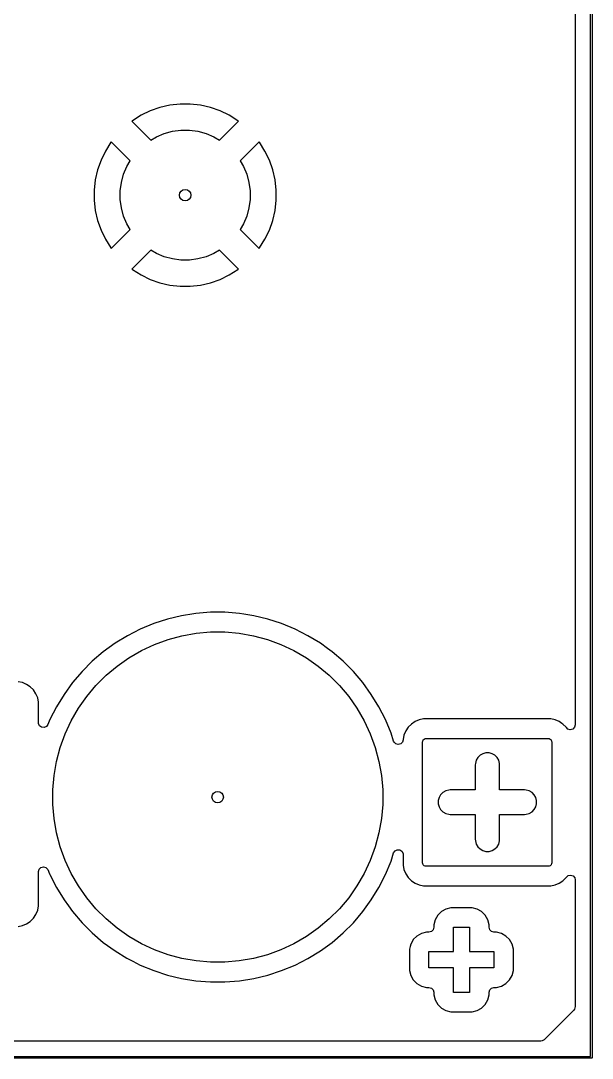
# Model space of a CAD drawing. Extents: x 2.78 to 5.89, y -4.63 to -2.07.
# Drawn here: x 5.198 to 5.89, y -4.629 to -3.374 of the extents above; entities that cross this region are included whole.
import ezdxf

# ---------------------------------------------------------------- set-up
doc = ezdxf.new("R2010")
doc.units = 0
doc.header["$MEASUREMENT"] = 0
doc.layers.add('BLACK', color=7, linetype='CONTINUOUS')

msp = doc.modelspace()

# ---------------------------------------------------------------- linework, layer by layer
at = {"layer": 'BLACK', "linetype": 'CONTINUOUS'}
for p, q in [((5.8883, -4.627), (5.8883, -2.0699)), ((5.8903, -2.0689), (5.8903, -4.628)), ((5.8696, -2.1304), (5.8696, -4.2257)), ((5.3787, -3.4758), (5.3666, -3.4786)), ((5.391, -3.4745), (5.3787, -3.4758)), ((5.4034, -3.4745), (5.391, -3.4745)), ((5.4157, -3.4758), (5.4034, -3.4745)), ((5.4277, -3.4786), (5.4157, -3.4758)), ((5.3438, -3.4881), (5.3333, -3.4946)), ((5.3549, -3.4827), (5.3438, -3.4881)), ((5.3438, -3.4881), (5.3438, -3.4881)), ((5.3666, -3.4786), (5.3549, -3.4827)), ((5.3549, -3.4827), (5.3549, -3.4827)), ((5.3666, -3.4786), (5.3666, -3.4786)), ((5.4394, -3.4827), (5.4277, -3.4786)), ((5.4277, -3.4786), (5.4277, -3.4786)), ((5.4506, -3.4881), (5.4394, -3.4827)), ((5.4394, -3.4827), (5.4394, -3.4827)), ((5.4611, -3.4946), (5.4506, -3.4881)), ((5.3333, -3.4946), (5.3327, -3.4951)), ((5.3327, -3.4951), (5.3555, -3.518)), ((5.3333, -3.4946), (5.3333, -3.4946)), ((5.4388, -3.518), (5.4617, -3.4951)), ((5.4617, -3.4951), (5.4611, -3.4946)), ((5.4617, -3.4951), (5.4617, -3.4951)), ((5.3555, -3.518), (5.3624, -3.5141)), ((5.3624, -3.5141), (5.3719, -3.5101)), ((5.3719, -3.5101), (5.3818, -3.5075)), ((5.3818, -3.5075), (5.392, -3.5061)), ((5.392, -3.5061), (5.4023, -3.5061)), ((5.4023, -3.5061), (5.4125, -3.5075)), ((5.4125, -3.5075), (5.4225, -3.5101)), ((5.4225, -3.5101), (5.432, -3.5141)), ((5.432, -3.5141), (5.4388, -3.518)), ((5.3071, -3.5208), (5.3005, -3.5313)), ((5.3076, -3.5202), (5.3071, -3.5208)), ((5.3071, -3.5208), (5.3071, -3.5208)), ((5.3305, -3.5431), (5.3076, -3.5202)), ((5.4867, -3.5202), (5.4639, -3.5431)), ((5.4872, -3.5208), (5.4867, -3.5202)), ((5.4938, -3.5313), (5.4872, -3.5208)), ((5.3005, -3.5313), (5.2952, -3.5424)), ((5.3005, -3.5313), (5.3005, -3.5313)), ((5.4992, -3.5424), (5.4938, -3.5313)), ((5.2952, -3.5424), (5.2911, -3.5541)), ((5.2952, -3.5424), (5.2952, -3.5424)), ((5.3226, -3.5594), (5.3266, -3.5499)), ((5.3266, -3.5499), (5.3305, -3.5431)), ((5.4639, -3.5431), (5.4678, -3.5499)), ((5.4678, -3.5499), (5.4717, -3.5594)), ((5.5033, -3.5541), (5.4992, -3.5424)), ((5.4992, -3.5424), (5.4992, -3.5424)), ((5.2911, -3.5541), (5.2883, -3.5662)), ((5.2911, -3.5541), (5.2911, -3.5541)), ((5.32, -3.5693), (5.3226, -3.5594)), ((5.4717, -3.5594), (5.4744, -3.5693)), ((5.506, -3.5662), (5.5033, -3.5541)), ((5.5033, -3.5541), (5.5033, -3.5541)), ((5.2883, -3.5662), (5.2869, -3.5785)), ((5.3186, -3.5795), (5.32, -3.5693)), ((5.4744, -3.5693), (5.4758, -3.5795)), ((5.5074, -3.5785), (5.506, -3.5662)), ((5.2869, -3.5785), (5.2869, -3.5909)), ((5.3186, -3.5898), (5.3186, -3.5795)), ((5.32, -3.6001), (5.3186, -3.5898)), ((5.4758, -3.5898), (5.4744, -3.6001)), ((5.4758, -3.5795), (5.4758, -3.5898)), ((5.5074, -3.5909), (5.5074, -3.5785)), ((5.2869, -3.5909), (5.2883, -3.6032)), ((5.3226, -3.61), (5.32, -3.6001)), ((5.4744, -3.6001), (5.4717, -3.61)), ((5.506, -3.6032), (5.5074, -3.5909)), ((5.2883, -3.6032), (5.2911, -3.6153)), ((5.3266, -3.6195), (5.3226, -3.61)), ((5.4717, -3.61), (5.4678, -3.6195)), ((5.5033, -3.6153), (5.506, -3.6032)), ((5.2911, -3.6153), (5.2911, -3.6153)), ((5.2911, -3.6153), (5.2952, -3.6269)), ((5.2952, -3.6269), (5.2952, -3.6269)), ((5.2952, -3.6269), (5.3005, -3.6381)), ((5.3076, -3.6492), (5.3305, -3.6263)), ((5.3305, -3.6263), (5.3266, -3.6195)), ((5.4678, -3.6195), (5.4639, -3.6263)), ((5.4639, -3.6263), (5.4867, -3.6492)), ((5.4938, -3.6381), (5.4992, -3.6269)), ((5.4992, -3.6269), (5.5033, -3.6153)), ((5.4992, -3.6269), (5.4992, -3.6269)), ((5.5033, -3.6153), (5.5033, -3.6153)), ((5.3005, -3.6381), (5.3071, -3.6486)), ((5.4872, -3.6486), (5.4938, -3.6381)), ((5.3071, -3.6486), (5.3076, -3.6492)), ((5.3555, -3.6514), (5.3327, -3.6742)), ((5.3624, -3.6553), (5.3555, -3.6514)), ((5.4388, -3.6514), (5.432, -3.6553)), ((5.4617, -3.6742), (5.4388, -3.6514)), ((5.4867, -3.6492), (5.4872, -3.6486)), ((5.3719, -3.6593), (5.3624, -3.6553)), ((5.3818, -3.6619), (5.3719, -3.6593)), ((5.392, -3.6633), (5.3818, -3.6619)), ((5.4023, -3.6633), (5.392, -3.6633)), ((5.4125, -3.6619), (5.4023, -3.6633)), ((5.4225, -3.6593), (5.4125, -3.6619)), ((5.432, -3.6553), (5.4225, -3.6593)), ((5.3327, -3.6742), (5.3327, -3.6742)), ((5.3327, -3.6742), (5.3333, -3.6747)), ((5.3333, -3.6747), (5.3438, -3.6813)), ((5.4506, -3.6813), (5.4611, -3.6747)), ((5.4611, -3.6747), (5.4617, -3.6742)), ((5.3438, -3.6813), (5.3549, -3.6867)), ((5.3549, -3.6867), (5.3549, -3.6867)), ((5.3549, -3.6867), (5.3666, -3.6908)), ((5.4277, -3.6908), (5.4394, -3.6867)), ((5.4394, -3.6867), (5.4506, -3.6813)), ((5.4394, -3.6867), (5.4394, -3.6867)), ((5.3666, -3.6908), (5.3666, -3.6908)), ((5.3666, -3.6908), (5.3787, -3.6935)), ((5.3787, -3.6935), (5.391, -3.6949)), ((5.391, -3.6949), (5.4034, -3.6949)), ((5.4034, -3.6949), (5.4157, -3.6935)), ((5.4157, -3.6935), (5.4277, -3.6908)), ((5.4277, -3.6908), (5.4277, -3.6908)), ((5.4075, -4.0912), (5.3929, -4.0935)), ((5.4102, -4.0908), (5.4075, -4.0912)), ((5.4278, -4.0894), (5.4102, -4.0908)), ((5.4453, -4.0894), (5.4278, -4.0894)), ((5.4629, -4.0908), (5.4453, -4.0894)), ((5.4684, -4.0916), (5.4629, -4.0908)), ((5.4802, -4.0935), (5.4684, -4.0916)), ((5.3591, -4.1031), (5.3428, -4.1098)), ((5.3758, -4.0976), (5.3591, -4.1031)), ((5.3591, -4.1031), (5.3591, -4.1031)), ((5.3929, -4.0935), (5.3758, -4.0976)), ((5.4973, -4.0976), (5.4802, -4.0935)), ((5.514, -4.1031), (5.4973, -4.0976)), ((5.5303, -4.1098), (5.514, -4.1031)), ((5.514, -4.1031), (5.514, -4.1031)), ((5.3428, -4.1098), (5.3272, -4.1178)), ((5.3933, -4.1178), (5.4104, -4.1147)), ((5.4104, -4.1147), (5.4278, -4.1132)), ((5.4278, -4.1132), (5.4453, -4.1132)), ((5.4453, -4.1132), (5.4627, -4.1147)), ((5.4627, -4.1147), (5.4798, -4.1178)), ((5.5459, -4.1178), (5.5303, -4.1098)), ((5.3122, -4.1269), (5.298, -4.1373)), ((5.3272, -4.1178), (5.3122, -4.1269)), ((5.3442, -4.1356), (5.36, -4.1283)), ((5.36, -4.1283), (5.3764, -4.1223)), ((5.3764, -4.1223), (5.3933, -4.1178)), ((5.4798, -4.1178), (5.4967, -4.1223)), ((5.4967, -4.1223), (5.5131, -4.1283)), ((5.5131, -4.1283), (5.5289, -4.1356)), ((5.5609, -4.1269), (5.5459, -4.1178)), ((5.5459, -4.1178), (5.5459, -4.1178)), ((5.5697, -4.1333), (5.5609, -4.1269)), ((5.298, -4.1373), (5.2846, -4.1487)), ((5.298, -4.1373), (5.298, -4.1373)), ((5.3291, -4.1444), (5.3442, -4.1356)), ((5.5289, -4.1356), (5.544, -4.1444)), ((5.5751, -4.1373), (5.5697, -4.1333)), ((5.5885, -4.1487), (5.5751, -4.1373)), ((5.5751, -4.1373), (5.5751, -4.1373)), ((5.2846, -4.1487), (5.2722, -4.1611)), ((5.3014, -4.1656), (5.3148, -4.1544)), ((5.3148, -4.1544), (5.3291, -4.1444)), ((5.544, -4.1444), (5.5583, -4.1544)), ((5.5583, -4.1544), (5.5717, -4.1656)), ((5.6009, -4.1611), (5.5885, -4.1487)), ((5.2722, -4.1611), (5.2608, -4.1745)), ((5.2891, -4.1779), (5.3014, -4.1656)), ((5.5717, -4.1656), (5.584, -4.1779)), ((5.6123, -4.1745), (5.6009, -4.1611)), ((5.2, -4.1745), (5.1947, -4.1734)), ((5.205, -4.1766), (5.2, -4.1745)), ((5.2, -4.1745), (5.2, -4.1745)), ((5.2095, -4.1796), (5.205, -4.1766)), ((5.205, -4.1766), (5.205, -4.1766)), ((5.2134, -4.1834), (5.2095, -4.1796)), ((5.2095, -4.1796), (5.2095, -4.1796)), ((5.2608, -4.1745), (5.2505, -4.1887)), ((5.2608, -4.1745), (5.2608, -4.1745)), ((5.2779, -4.1913), (5.2891, -4.1779)), ((5.584, -4.1779), (5.5952, -4.1913)), ((5.6226, -4.1887), (5.6123, -4.1745)), ((5.6123, -4.1745), (5.6123, -4.1745)), ((5.6123, -4.1745), (5.6123, -4.1745)), ((5.2164, -4.1879), (5.2134, -4.1834)), ((5.2177, -4.1911), (5.2164, -4.1879)), ((5.2185, -4.193), (5.2177, -4.1911)), ((5.2505, -4.1887), (5.2413, -4.2037)), ((5.2679, -4.2056), (5.2779, -4.1913)), ((5.5952, -4.1913), (5.6052, -4.2056)), ((5.6318, -4.2037), (5.6226, -4.1887)), ((5.2195, -4.1983), (5.2185, -4.193)), ((5.2185, -4.193), (5.2185, -4.193)), ((5.2195, -4.223), (5.2195, -4.1983)), ((5.2413, -4.2037), (5.2333, -4.2193)), ((5.6398, -4.2193), (5.6318, -4.2037)), ((5.2591, -4.2207), (5.2679, -4.2056)), ((5.6052, -4.2056), (5.614, -4.2207)), ((5.2196, -4.2238), (5.2195, -4.223)), ((5.2208, -4.2266), (5.2196, -4.2238)), ((5.2232, -4.2285), (5.2208, -4.2266)), ((5.2262, -4.2289), (5.2232, -4.2285)), ((5.229, -4.2277), (5.2262, -4.2289)), ((5.2308, -4.2253), (5.229, -4.2277)), ((5.2333, -4.2193), (5.2308, -4.2253)), ((5.2518, -4.2365), (5.2591, -4.2207)), ((5.614, -4.2207), (5.6213, -4.2365)), ((5.6465, -4.2356), (5.6398, -4.2193)), ((5.6673, -4.2285), (5.6643, -4.233)), ((5.6712, -4.2247), (5.6673, -4.2285)), ((5.6673, -4.2285), (5.6673, -4.2285)), ((5.6757, -4.2217), (5.6712, -4.2247)), ((5.6712, -4.2247), (5.6712, -4.2247)), ((5.6807, -4.2196), (5.6757, -4.2217)), ((5.6757, -4.2217), (5.6757, -4.2217)), ((5.686, -4.2185), (5.6807, -4.2196)), ((5.6807, -4.2196), (5.6807, -4.2196)), ((5.6915, -4.2185), (5.686, -4.2185)), ((5.8399, -4.2185), (5.6915, -4.2185)), ((5.8452, -4.2196), (5.8399, -4.2185)), ((5.8502, -4.2217), (5.8452, -4.2196)), ((5.8452, -4.2196), (5.8452, -4.2196)), ((5.8534, -4.2238), (5.8502, -4.2217)), ((5.8502, -4.2217), (5.8502, -4.2217)), ((5.8547, -4.2247), (5.8534, -4.2238)), ((5.8586, -4.2285), (5.8547, -4.2247)), ((5.8586, -4.2286), (5.8586, -4.2285)), ((5.8589, -4.2289), (5.8586, -4.2286)), ((5.8608, -4.2308), (5.8589, -4.2289)), ((5.8688, -4.2286), (5.8667, -4.2308)), ((5.8696, -4.2257), (5.8688, -4.2286)), ((5.2458, -4.2529), (5.2518, -4.2365)), ((5.6213, -4.2365), (5.6273, -4.2529)), ((5.6497, -4.2455), (5.6465, -4.2356)), ((5.6465, -4.2356), (5.6465, -4.2356)), ((5.6622, -4.2381), (5.6612, -4.2434)), ((5.6643, -4.233), (5.6622, -4.2381)), ((5.6622, -4.2381), (5.6622, -4.2381)), ((5.6643, -4.233), (5.6643, -4.233)), ((5.6866, -4.2428), (5.688, -4.2422)), ((5.688, -4.2422), (5.6888, -4.2422)), ((5.6888, -4.2422), (5.8372, -4.2422)), ((5.8372, -4.2422), (5.8379, -4.2422)), ((5.8379, -4.2422), (5.8393, -4.2428)), ((5.8637, -4.2316), (5.8608, -4.2308)), ((5.8667, -4.2308), (5.8637, -4.2316)), ((5.2413, -4.2698), (5.2458, -4.2529)), ((5.6273, -4.2529), (5.6318, -4.2698)), ((5.6502, -4.2466), (5.6497, -4.2455)), ((5.6524, -4.2487), (5.6502, -4.2466)), ((5.6553, -4.2495), (5.6524, -4.2487)), ((5.6583, -4.2487), (5.6553, -4.2495)), ((5.6604, -4.2466), (5.6583, -4.2487)), ((5.6612, -4.2436), (5.6604, -4.2466)), ((5.6612, -4.2434), (5.6612, -4.2436)), ((5.6848, -4.2461), (5.6849, -4.2453)), ((5.6848, -4.3928), (5.6848, -4.2461)), ((5.6849, -4.2453), (5.6855, -4.2439)), ((5.6855, -4.2439), (5.6866, -4.2428)), ((5.8393, -4.2428), (5.8404, -4.2439)), ((5.8404, -4.2439), (5.841, -4.2453)), ((5.841, -4.2453), (5.8411, -4.2461)), ((5.8411, -4.2461), (5.8411, -4.3928)), ((5.7516, -4.2651), (5.7497, -4.2685)), ((5.7543, -4.2624), (5.7516, -4.2651)), ((5.7576, -4.2605), (5.7543, -4.2624)), ((5.7614, -4.2595), (5.7576, -4.2605)), ((5.7652, -4.2595), (5.7614, -4.2595)), ((5.7689, -4.2605), (5.7652, -4.2595)), ((5.7723, -4.2624), (5.7689, -4.2605)), ((5.775, -4.2651), (5.7723, -4.2624)), ((5.7769, -4.2685), (5.775, -4.2651)), ((5.2383, -4.2869), (5.2413, -4.2698)), ((5.6318, -4.2698), (5.6348, -4.2869)), ((5.7487, -4.2722), (5.7485, -4.2741)), ((5.7485, -4.2741), (5.7485, -4.3044)), ((5.7497, -4.2685), (5.7487, -4.2722)), ((5.7779, -4.2722), (5.7769, -4.2685)), ((5.7781, -4.2741), (5.7779, -4.2722)), ((5.7781, -4.3044), (5.7781, -4.2741)), ((5.2367, -4.3043), (5.2383, -4.2869)), ((5.6348, -4.2869), (5.6364, -4.3043)), ((5.2367, -4.3218), (5.2367, -4.3043)), ((5.6364, -4.3043), (5.6364, -4.3218)), ((5.7127, -4.3055), (5.7093, -4.3074)), ((5.7164, -4.3045), (5.7127, -4.3055)), ((5.7183, -4.3044), (5.7164, -4.3045)), ((5.7485, -4.3044), (5.7183, -4.3044)), ((5.8083, -4.3044), (5.7781, -4.3044)), ((5.8102, -4.3045), (5.8083, -4.3044)), ((5.8139, -4.3055), (5.8102, -4.3045)), ((5.8173, -4.3074), (5.8139, -4.3055)), ((5.7047, -4.3135), (5.7037, -4.3172)), ((5.7037, -4.3172), (5.7037, -4.321)), ((5.7066, -4.3101), (5.7047, -4.3135)), ((5.7093, -4.3074), (5.7066, -4.3101)), ((5.82, -4.3101), (5.8173, -4.3074)), ((5.8219, -4.3135), (5.82, -4.3101)), ((5.8229, -4.3172), (5.8219, -4.3135)), ((5.8229, -4.321), (5.8229, -4.3172)), ((5.2383, -4.3391), (5.2367, -4.3218)), ((5.6364, -4.3218), (5.6348, -4.3391)), ((5.7037, -4.321), (5.7047, -4.3248)), ((5.7047, -4.3248), (5.7066, -4.3281)), ((5.7066, -4.3281), (5.7093, -4.3308)), ((5.8173, -4.3308), (5.82, -4.3281)), ((5.82, -4.3281), (5.8219, -4.3248)), ((5.8219, -4.3248), (5.8229, -4.321)), ((5.2413, -4.3563), (5.2383, -4.3391)), ((5.6348, -4.3391), (5.6318, -4.3563)), ((5.7093, -4.3308), (5.7127, -4.3328)), ((5.7127, -4.3328), (5.7164, -4.3338)), ((5.7164, -4.3338), (5.7183, -4.3339)), ((5.7183, -4.3339), (5.7485, -4.3339)), ((5.7485, -4.3339), (5.7485, -4.3641)), ((5.7781, -4.3641), (5.7781, -4.3339)), ((5.7781, -4.3339), (5.8083, -4.3339)), ((5.8083, -4.3339), (5.8102, -4.3338)), ((5.8102, -4.3338), (5.8139, -4.3328)), ((5.8139, -4.3328), (5.8173, -4.3308)), ((5.2458, -4.3732), (5.2413, -4.3563)), ((5.6318, -4.3563), (5.6273, -4.3732)), ((5.7485, -4.3641), (5.7487, -4.366)), ((5.7487, -4.366), (5.7497, -4.3698)), ((5.7769, -4.3698), (5.7779, -4.366)), ((5.7779, -4.366), (5.7781, -4.3641)), ((5.2518, -4.3896), (5.2458, -4.3732)), ((5.6273, -4.3732), (5.6213, -4.3896)), ((5.6465, -4.3905), (5.6497, -4.3806)), ((5.6497, -4.3806), (5.6514, -4.3781)), ((5.6514, -4.3781), (5.6541, -4.3767)), ((5.6541, -4.3767), (5.6571, -4.3769)), ((5.6571, -4.3769), (5.6597, -4.3785)), ((5.6597, -4.3785), (5.6611, -4.3812)), ((5.7497, -4.3698), (5.7516, -4.3731)), ((5.7516, -4.3731), (5.7543, -4.3758)), ((5.7543, -4.3758), (5.7576, -4.3778)), ((5.7576, -4.3778), (5.7614, -4.3788)), ((5.7614, -4.3788), (5.7652, -4.3788)), ((5.7652, -4.3788), (5.7689, -4.3778)), ((5.7689, -4.3778), (5.7723, -4.3758)), ((5.7723, -4.3758), (5.775, -4.3731)), ((5.775, -4.3731), (5.7769, -4.3698)), ((5.2591, -4.4054), (5.2518, -4.3896)), ((5.6213, -4.3896), (5.614, -4.4054)), ((5.6398, -4.4067), (5.6465, -4.3905)), ((5.6611, -4.3812), (5.6612, -4.3824)), ((5.6612, -4.3824), (5.6612, -4.3955)), ((5.6849, -4.3935), (5.6848, -4.3928)), ((5.8411, -4.3928), (5.841, -4.3935)), ((5.2195, -4.403), (5.2203, -4.4001)), ((5.2195, -4.4447), (5.2195, -4.403)), ((5.2203, -4.4001), (5.2225, -4.398)), ((5.2225, -4.398), (5.2254, -4.3972)), ((5.2254, -4.3972), (5.2283, -4.398)), ((5.2283, -4.398), (5.2305, -4.4001)), ((5.2305, -4.4001), (5.2308, -4.4008)), ((5.2308, -4.4008), (5.2329, -4.4058)), ((5.2329, -4.4058), (5.2333, -4.4067)), ((5.2679, -4.4205), (5.2591, -4.4054)), ((5.614, -4.4054), (5.6052, -4.4205)), ((5.6612, -4.3955), (5.6622, -4.4008)), ((5.6622, -4.4008), (5.6622, -4.4008)), ((5.6622, -4.4008), (5.6643, -4.4058)), ((5.6643, -4.4058), (5.6643, -4.4058)), ((5.6643, -4.4058), (5.6673, -4.4104)), ((5.6855, -4.395), (5.6849, -4.3935)), ((5.6866, -4.3961), (5.6855, -4.395)), ((5.688, -4.3966), (5.6866, -4.3961)), ((5.6888, -4.3967), (5.688, -4.3966)), ((5.8372, -4.3967), (5.6888, -4.3967)), ((5.8379, -4.3966), (5.8372, -4.3967)), ((5.8393, -4.3961), (5.8379, -4.3966)), ((5.8404, -4.395), (5.8393, -4.3961)), ((5.841, -4.3935), (5.8404, -4.395)), ((5.2333, -4.4067), (5.2413, -4.4224)), ((5.6318, -4.4224), (5.6398, -4.4067)), ((5.6673, -4.4104), (5.6673, -4.4104)), ((5.6673, -4.4104), (5.6712, -4.4142)), ((5.6712, -4.4142), (5.6712, -4.4142)), ((5.6712, -4.4142), (5.6757, -4.4172)), ((5.6757, -4.4172), (5.6757, -4.4172)), ((5.6757, -4.4172), (5.6757, -4.4172)), ((5.6757, -4.4172), (5.6807, -4.4193)), ((5.8452, -4.4193), (5.8502, -4.4172)), ((5.8502, -4.4172), (5.8547, -4.4142)), ((5.8547, -4.4142), (5.8586, -4.4104)), ((5.8586, -4.4104), (5.8589, -4.4099)), ((5.8589, -4.4099), (5.8611, -4.4079)), ((5.8611, -4.4079), (5.8641, -4.4073)), ((5.8641, -4.4073), (5.867, -4.4083)), ((5.867, -4.4083), (5.869, -4.4106)), ((5.869, -4.4106), (5.8696, -4.4132)), ((5.8696, -4.4132), (5.8696, -4.5665)), ((5.2413, -4.4224), (5.2413, -4.4224)), ((5.2413, -4.4224), (5.2505, -4.4374)), ((5.2779, -4.4348), (5.2679, -4.4205)), ((5.6052, -4.4205), (5.5952, -4.4348)), ((5.6226, -4.4374), (5.6318, -4.4224)), ((5.6807, -4.4193), (5.686, -4.4204)), ((5.686, -4.4204), (5.8399, -4.4204)), ((5.8399, -4.4204), (5.8452, -4.4193)), ((5.2505, -4.4374), (5.2558, -4.4447)), ((5.2891, -4.4482), (5.2779, -4.4348)), ((5.5952, -4.4348), (5.584, -4.4482)), ((5.6123, -4.4516), (5.6226, -4.4374)), ((5.2134, -4.4596), (5.2164, -4.455)), ((5.2164, -4.455), (5.2185, -4.45)), ((5.2185, -4.45), (5.2195, -4.4447)), ((5.2558, -4.4447), (5.2608, -4.4516)), ((5.2608, -4.4516), (5.2608, -4.4516)), ((5.2608, -4.4516), (5.2722, -4.465)), ((5.3014, -4.4605), (5.2891, -4.4482)), ((5.584, -4.4482), (5.5717, -4.4605)), ((5.6009, -4.465), (5.6123, -4.4516)), ((5.7031, -4.456), (5.7, -4.4614)), ((5.7075, -4.4516), (5.7031, -4.456)), ((5.7129, -4.4485), (5.7075, -4.4516)), ((5.7189, -4.4469), (5.7129, -4.4485)), ((5.7129, -4.4485), (5.7129, -4.4485)), ((5.7129, -4.4485), (5.7129, -4.4485)), ((5.7251, -4.4469), (5.7189, -4.4469)), ((5.7448, -4.4469), (5.7251, -4.4469)), ((5.7508, -4.4485), (5.7448, -4.4469)), ((5.7562, -4.4516), (5.7508, -4.4485)), ((5.7606, -4.456), (5.7562, -4.4516)), ((5.7637, -4.4614), (5.7606, -4.456)), ((5.1947, -4.4696), (5.2, -4.4685)), ((5.2, -4.4685), (5.205, -4.4664)), ((5.205, -4.4664), (5.2095, -4.4634)), ((5.2095, -4.4634), (5.2134, -4.4596)), ((5.2722, -4.465), (5.2846, -4.4774)), ((5.3148, -4.4717), (5.3014, -4.4605)), ((5.5717, -4.4605), (5.5583, -4.4717)), ((5.5885, -4.4774), (5.6009, -4.465)), ((5.7, -4.4614), (5.6983, -4.4674)), ((5.6983, -4.4674), (5.6983, -4.4705)), ((5.7653, -4.4674), (5.7637, -4.4614)), ((5.7653, -4.4705), (5.7653, -4.4674)), ((5.7653, -4.4674), (5.7653, -4.4674)), ((5.2846, -4.4774), (5.298, -4.4888)), ((5.3291, -4.4817), (5.3148, -4.4717)), ((5.5583, -4.4717), (5.544, -4.4817)), ((5.5751, -4.4888), (5.5885, -4.4774)), ((5.6779, -4.4811), (5.6735, -4.4855)), ((5.6833, -4.478), (5.6779, -4.4811)), ((5.6893, -4.4764), (5.6833, -4.478)), ((5.6833, -4.478), (5.6833, -4.478)), ((5.6833, -4.478), (5.6833, -4.478)), ((5.6925, -4.4764), (5.6893, -4.4764)), ((5.6954, -4.4756), (5.6925, -4.4764)), ((5.6976, -4.4735), (5.6954, -4.4756)), ((5.6983, -4.4705), (5.6976, -4.4735)), ((5.722, -4.5), (5.722, -4.4705)), ((5.722, -4.4705), (5.7417, -4.4705)), ((5.7417, -4.4705), (5.7417, -4.5)), ((5.7661, -4.4735), (5.7653, -4.4705)), ((5.7682, -4.4756), (5.7661, -4.4735)), ((5.7712, -4.4764), (5.7682, -4.4756)), ((5.7743, -4.4764), (5.7712, -4.4764)), ((5.7803, -4.478), (5.7743, -4.4764)), ((5.7857, -4.4811), (5.7803, -4.478)), ((5.7901, -4.4855), (5.7857, -4.4811)), ((5.298, -4.4888), (5.298, -4.4888)), ((5.298, -4.4888), (5.298, -4.4888)), ((5.298, -4.4888), (5.3122, -4.4991)), ((5.3442, -4.4904), (5.3291, -4.4817)), ((5.36, -4.4978), (5.3442, -4.4904)), ((5.5289, -4.4904), (5.5131, -4.4978)), ((5.544, -4.4817), (5.5289, -4.4904)), ((5.5639, -4.4969), (5.5751, -4.4888)), ((5.6697, -4.4937), (5.6688, -4.4969)), ((5.6704, -4.4909), (5.6697, -4.4937)), ((5.6728, -4.4867), (5.6704, -4.4909)), ((5.6735, -4.4855), (5.6728, -4.4867)), ((5.7932, -4.4909), (5.7901, -4.4855)), ((5.7948, -4.4969), (5.7932, -4.4909)), ((5.3122, -4.4991), (5.3263, -4.5078)), ((5.3764, -4.5038), (5.36, -4.4978)), ((5.3933, -4.5083), (5.3764, -4.5038)), ((5.4967, -4.5038), (5.4798, -4.5083)), ((5.5131, -4.4978), (5.4967, -4.5038)), ((5.5459, -4.5083), (5.5609, -4.4991)), ((5.5609, -4.4991), (5.5639, -4.4969)), ((5.6688, -4.4969), (5.6688, -4.5228)), ((5.6925, -4.5197), (5.6925, -4.5)), ((5.6925, -4.5), (5.722, -4.5)), ((5.7417, -4.5), (5.7712, -4.5)), ((5.7712, -4.5), (5.7712, -4.5197)), ((5.7948, -4.5228), (5.7948, -4.4969)), ((5.3263, -4.5078), (5.3272, -4.5083)), ((5.3272, -4.5083), (5.3337, -4.5116)), ((5.3337, -4.5116), (5.3428, -4.5163)), ((5.3428, -4.5163), (5.3591, -4.523)), ((5.4104, -4.5113), (5.3933, -4.5083)), ((5.4278, -4.5128), (5.4104, -4.5113)), ((5.4453, -4.5128), (5.4278, -4.5128)), ((5.4627, -4.5113), (5.4453, -4.5128)), ((5.4798, -4.5083), (5.4627, -4.5113)), ((5.514, -4.523), (5.5303, -4.5163)), ((5.5303, -4.5163), (5.5459, -4.5083)), ((5.3591, -4.523), (5.3758, -4.5284)), ((5.3758, -4.5284), (5.3929, -4.5326)), ((5.4802, -4.5326), (5.4973, -4.5284)), ((5.4973, -4.5284), (5.514, -4.523)), ((5.6688, -4.5228), (5.6689, -4.523)), ((5.6689, -4.523), (5.6704, -4.5289)), ((5.6704, -4.5289), (5.6735, -4.5342)), ((5.722, -4.5197), (5.6925, -4.5197)), ((5.722, -4.5493), (5.722, -4.5197)), ((5.7712, -4.5197), (5.7417, -4.5197)), ((5.7417, -4.5197), (5.7417, -4.5493)), ((5.7901, -4.5342), (5.7932, -4.5289)), ((5.7932, -4.5289), (5.7948, -4.5228)), ((5.3929, -4.5326), (5.4102, -4.5353)), ((5.4102, -4.5353), (5.4278, -4.5367)), ((5.4278, -4.5367), (5.4278, -4.5367)), ((5.4278, -4.5367), (5.4453, -4.5367)), ((5.4453, -4.5367), (5.4629, -4.5353)), ((5.4453, -4.5367), (5.4453, -4.5367)), ((5.4629, -4.5353), (5.4802, -4.5326)), ((5.6735, -4.5342), (5.6779, -4.5386)), ((5.6779, -4.5386), (5.6833, -4.5418)), ((5.6833, -4.5418), (5.6893, -4.5434)), ((5.6893, -4.5434), (5.6925, -4.5434)), ((5.6925, -4.5434), (5.6954, -4.5442)), ((5.7682, -4.5442), (5.7712, -4.5434)), ((5.7712, -4.5434), (5.7743, -4.5434)), ((5.7743, -4.5434), (5.7803, -4.5418)), ((5.7803, -4.5418), (5.7857, -4.5386)), ((5.7857, -4.5386), (5.7901, -4.5342)), ((5.6954, -4.5442), (5.6976, -4.5463)), ((5.6976, -4.5463), (5.6983, -4.5492)), ((5.6983, -4.5492), (5.6983, -4.5524)), ((5.6983, -4.5524), (5.7, -4.5584)), ((5.7417, -4.5493), (5.722, -4.5493)), ((5.7637, -4.5584), (5.7653, -4.5524)), ((5.7653, -4.5492), (5.7661, -4.5463)), ((5.7653, -4.5524), (5.7653, -4.5492)), ((5.7661, -4.5463), (5.7682, -4.5442)), ((5.7, -4.5584), (5.7031, -4.5638)), ((5.7031, -4.5638), (5.7075, -4.5682)), ((5.7075, -4.5682), (5.7129, -4.5713)), ((5.7508, -4.5713), (5.7562, -4.5682)), ((5.7562, -4.5682), (5.7606, -4.5638)), ((5.7606, -4.5638), (5.7637, -4.5584)), ((5.8696, -4.5665), (5.8688, -4.5695)), ((5.7129, -4.5713), (5.7189, -4.5729)), ((5.7189, -4.5729), (5.7448, -4.5729)), ((5.7448, -4.5729), (5.7508, -4.5713)), ((5.8679, -4.5707), (5.832, -4.6066)), ((5.8688, -4.5695), (5.8679, -4.5707)), ((5.832, -4.6066), (5.8294, -4.6081)), ((5.8278, -4.6083), (2.8405, -4.6083)), ((5.8294, -4.6081), (5.8278, -4.6083)), ((5.8893, -4.629), (2.7791, -4.629)), ((2.7801, -4.627), (5.8883, -4.627)), ((5.8897, -4.6289), (5.8893, -4.629)), ((5.8902, -4.6284), (5.8897, -4.6289)), ((5.8903, -4.628), (5.8902, -4.6284))]:
    msp.add_line(p, q, dxfattribs=at)
at = {"layer": 'BLACK'}
for centre in [(5.3972, -3.5847), (5.3972, -3.5847), (5.4365, -4.313), (5.4365, -4.313)]:
    msp.add_circle(centre, 0.00689, dxfattribs=at)
at = {"layer": 'WHITE'}
for centre in [(5.3972, -3.5847), (5.4365, -4.313)]:
    msp.add_circle(centre, 0.00689, dxfattribs=at)

doc.saveas('drawing.dxf')
